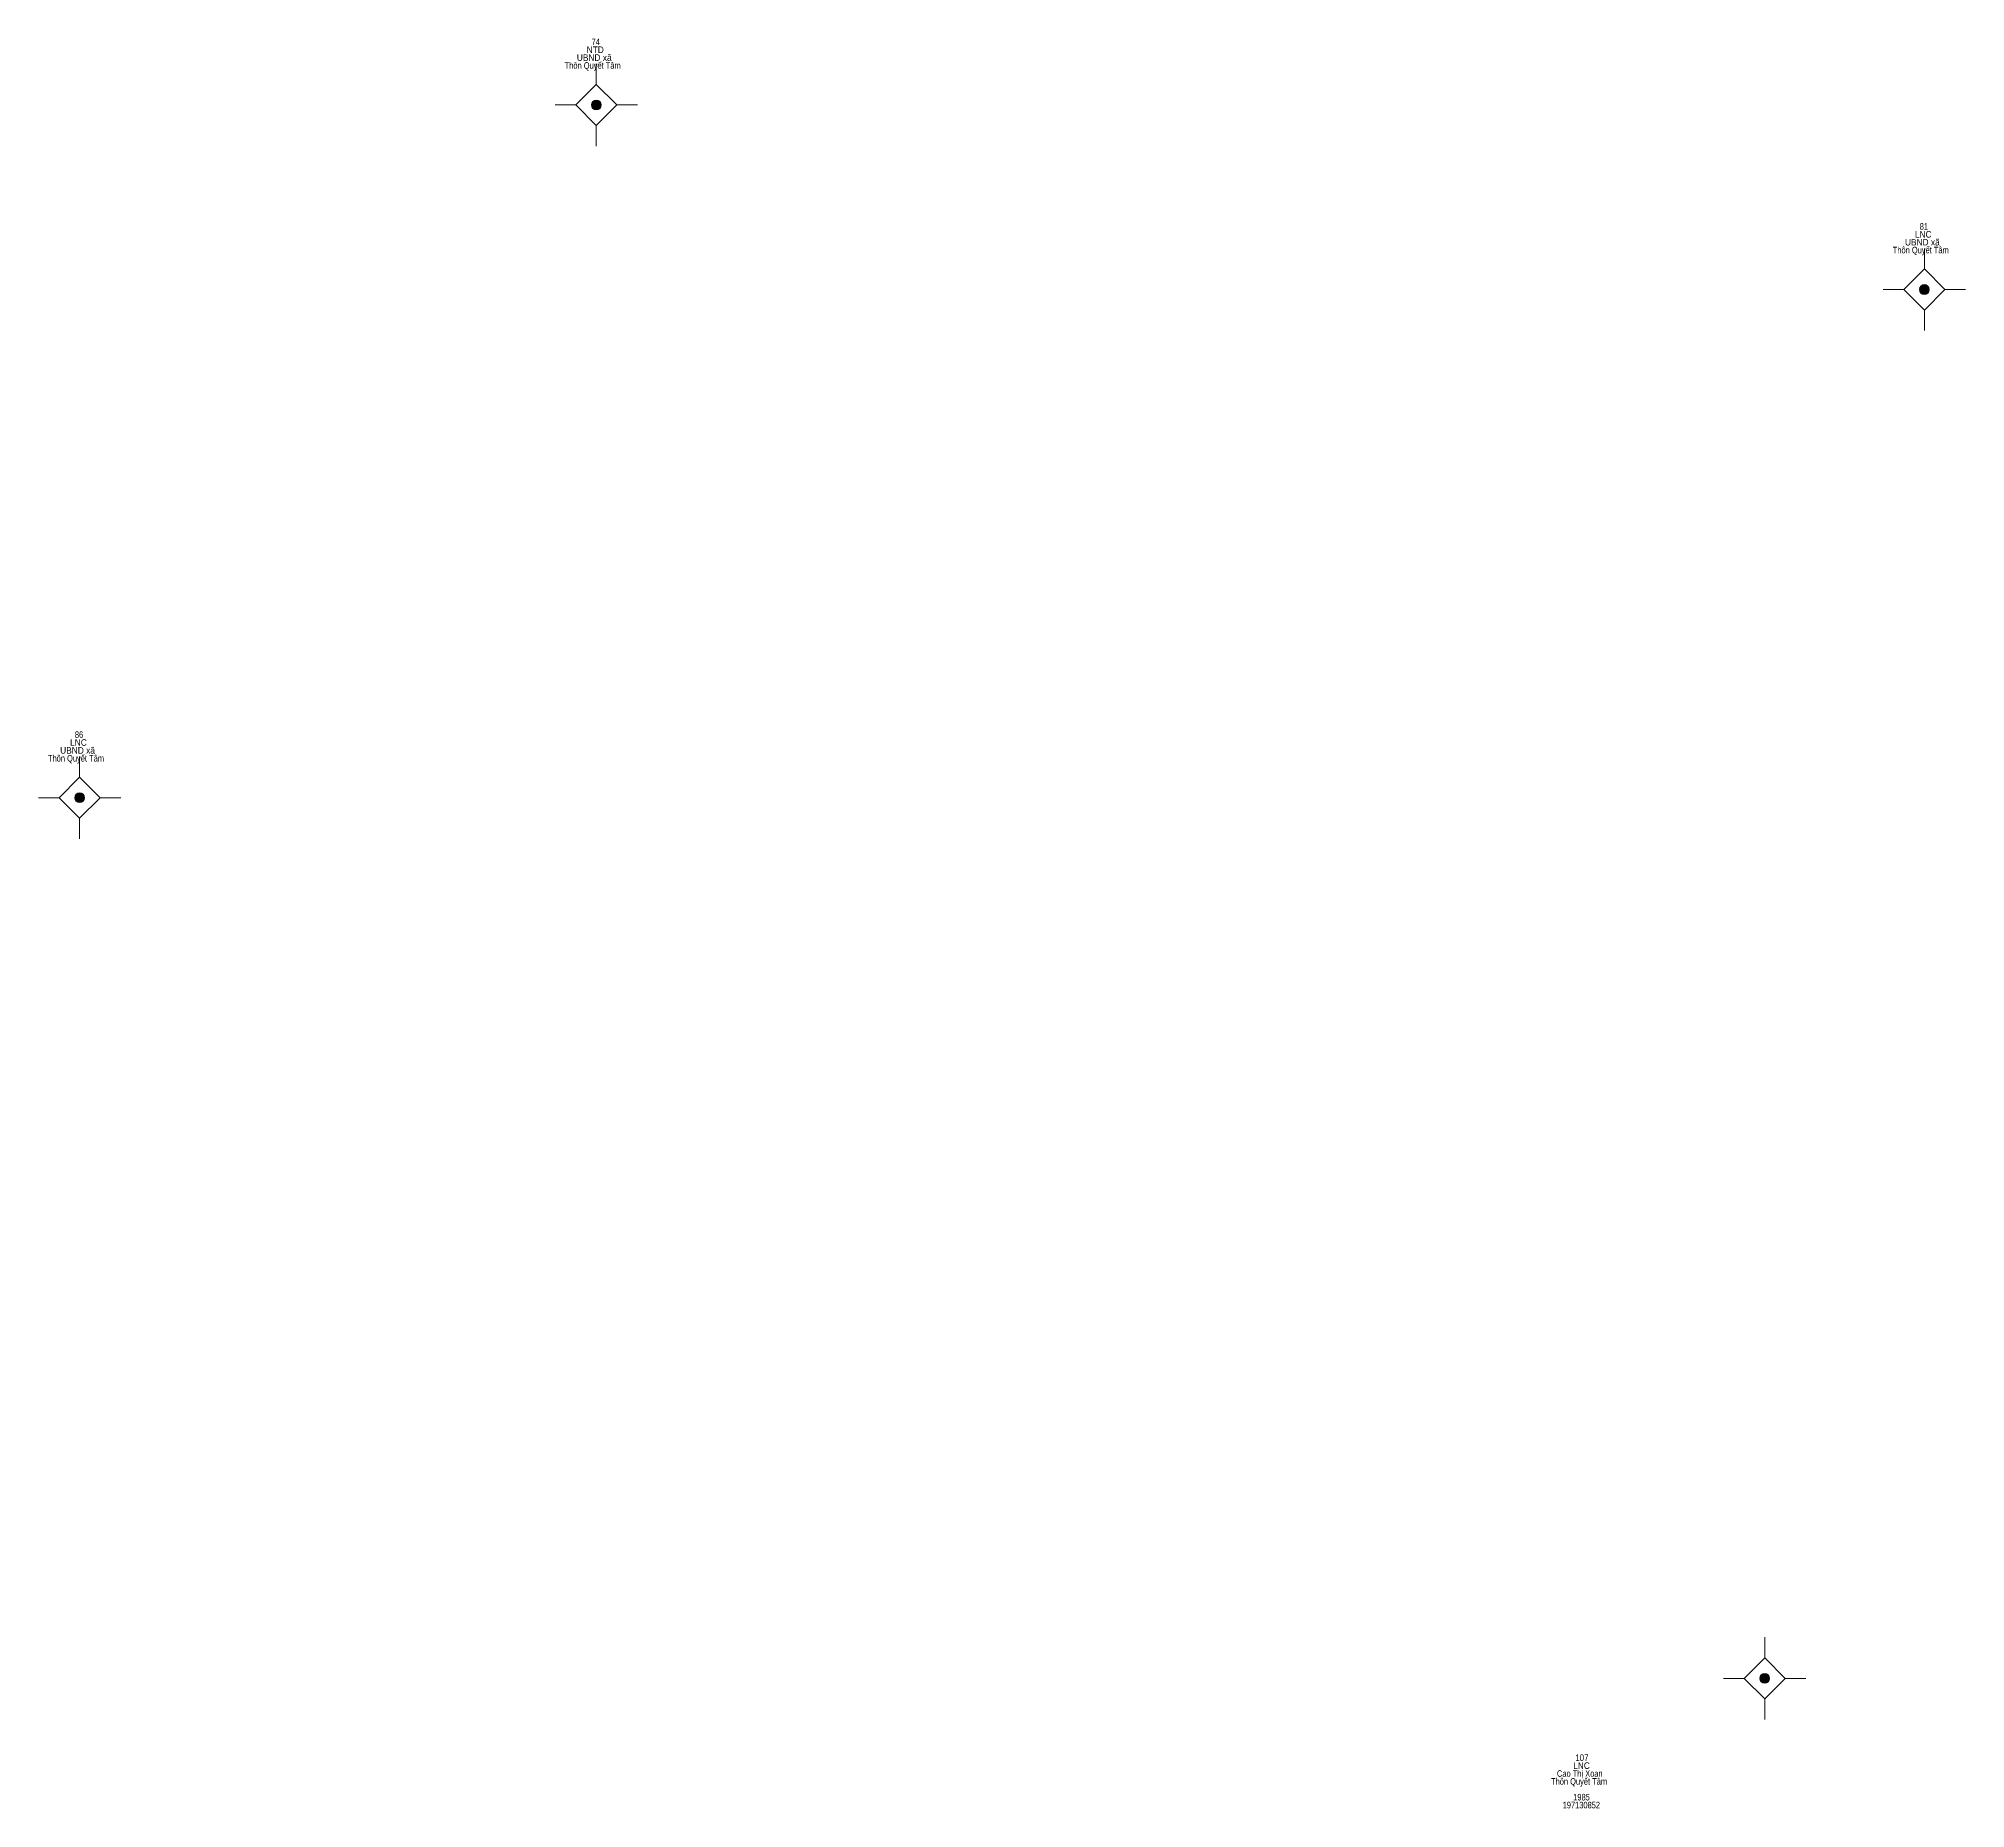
# Model space of a CAD drawing. Header units: metres. Extents: x 548452 to 551009, y 1840956 to 1844548.
# Drawn here: x 550508.4 to 550625.7, y 1841615.5 to 1841723.2 of the extents above; entities that cross this region are included whole.
import ezdxf
from ezdxf.enums import TextEntityAlignment as Align

# ---------------------------------------------------------------- set-up
doc = ezdxf.new("R2010")
doc.units = ezdxf.units.M
doc.header["$LTSCALE"] = 0.16
doc.layers.add('11', color=7, linetype='Continuous', lineweight=13)
doc.layers.add('15', color=7, linetype='Continuous')

msp = doc.modelspace()

# ---------------------------------------------------------------- hatches: boundary and pattern name
at = {"layer": '11'}
for points in [[(550542.6795, 1841719.16, 1), (550542.0795, 1841719.16, 1)], [(550623.5195, 1841707.93, 1), (550622.9195, 1841707.93, 1)], [(550511.2295, 1841677.01, 1), (550510.6295, 1841677.01, 1)], [(550613.7995, 1841623.43, 1), (550613.1995, 1841623.43, 1)]]:
    msp.add_hatch(color=256, dxfattribs=at).paths.add_polyline_path(points)

# ---------------------------------------------------------------- linework, layer by layer
for p, q in [((550542.38, 1841721.66), (550542.38, 1841720.41)), ((550541.13, 1841719.16), (550539.88, 1841719.16)), ((550544.88, 1841719.16), (550543.63, 1841719.16)), ((550542.38, 1841717.91), (550542.38, 1841716.66)), ((550623.22, 1841710.43), (550623.22, 1841709.18)), ((550621.97, 1841707.93), (550620.72, 1841707.93)), ((550625.72, 1841707.93), (550624.47, 1841707.93)), ((550623.22, 1841706.68), (550623.22, 1841705.43)), ((550510.93, 1841679.51), (550510.93, 1841678.26)), ((550509.68, 1841677.01), (550508.43, 1841677.01)), ((550513.43, 1841677.01), (550512.18, 1841677.01)), ((550510.93, 1841675.76), (550510.93, 1841674.51)), ((550613.5, 1841625.93), (550613.5, 1841624.68)), ((550612.25, 1841623.43), (550611, 1841623.43)), ((550616, 1841623.43), (550614.75, 1841623.43)), ((550613.5, 1841622.18), (550613.5, 1841620.93))]:
    msp.add_line(p, q, dxfattribs=at)
for points in [[(550542.38, 1841720.41), (550541.13, 1841719.16), (550542.38, 1841717.91), (550543.63, 1841719.16)], [(550623.22, 1841709.18), (550621.97, 1841707.93), (550623.22, 1841706.68), (550624.47, 1841707.93)], [(550510.93, 1841678.26), (550509.68, 1841677.01), (550510.93, 1841675.76), (550512.18, 1841677.01)], [(550613.5, 1841624.68), (550612.25, 1841623.43), (550613.5, 1841622.18), (550614.75, 1841623.43)]]:
    msp.add_lwpolyline(points, close=True, dxfattribs=at)
for centre in [(550542.3795, 1841719.16), (550623.2195, 1841707.93), (550510.9295, 1841677.01), (550613.4995, 1841623.43)]:
    msp.add_circle(centre, 0.3, dxfattribs=at)

# ---------------------------------------------------------------- texts
at = {"layer": '15'}
for s, width, p in [('74', 0.85, (550542.35, 1841722.8)), ('Thôn Quyết Tâm', 0.85, (550542.16, 1841721.36)), ('UBND xã', 0.95, (550542.255, 1841721.84)), ('NTD', 0.95, (550542.315, 1841722.32)), ('LNC', 0.95, (550623.15, 1841711.09)), ('81', 0.75, (550623.19, 1841711.57)), ('Thôn Quyết Tâm', 0.85, (550623, 1841710.13)), ('UBND xã', 0.95, (550623.095, 1841710.61)), ('LNC', 0.95, (550510.86, 1841680.17)), ('86', 0.85, (550510.895, 1841680.65)), ('Thôn Quyết Tâm', 0.85, (550510.71, 1841679.21)), ('UBND xã', 0.95, (550510.805, 1841679.69)), ('107', 0.9, (550602.375, 1841618.4)), ('Thôn Quyết Tâm', 0.85, (550602.2, 1841616.96)), ('Cao Thị Xoan', 0.85, (550602.245, 1841617.44)), ('LNC', 0.95, (550602.35, 1841617.92)), ('1985', 0.85, (550602.35, 1841616)), (' 197130852', 0.85, (550602.275, 1841615.52))]:
    msp.add_text(s, height=0.4, dxfattribs=dict(at, width=width)).set_placement(p, align=Align.CENTER)

doc.saveas('drawing.dxf')
